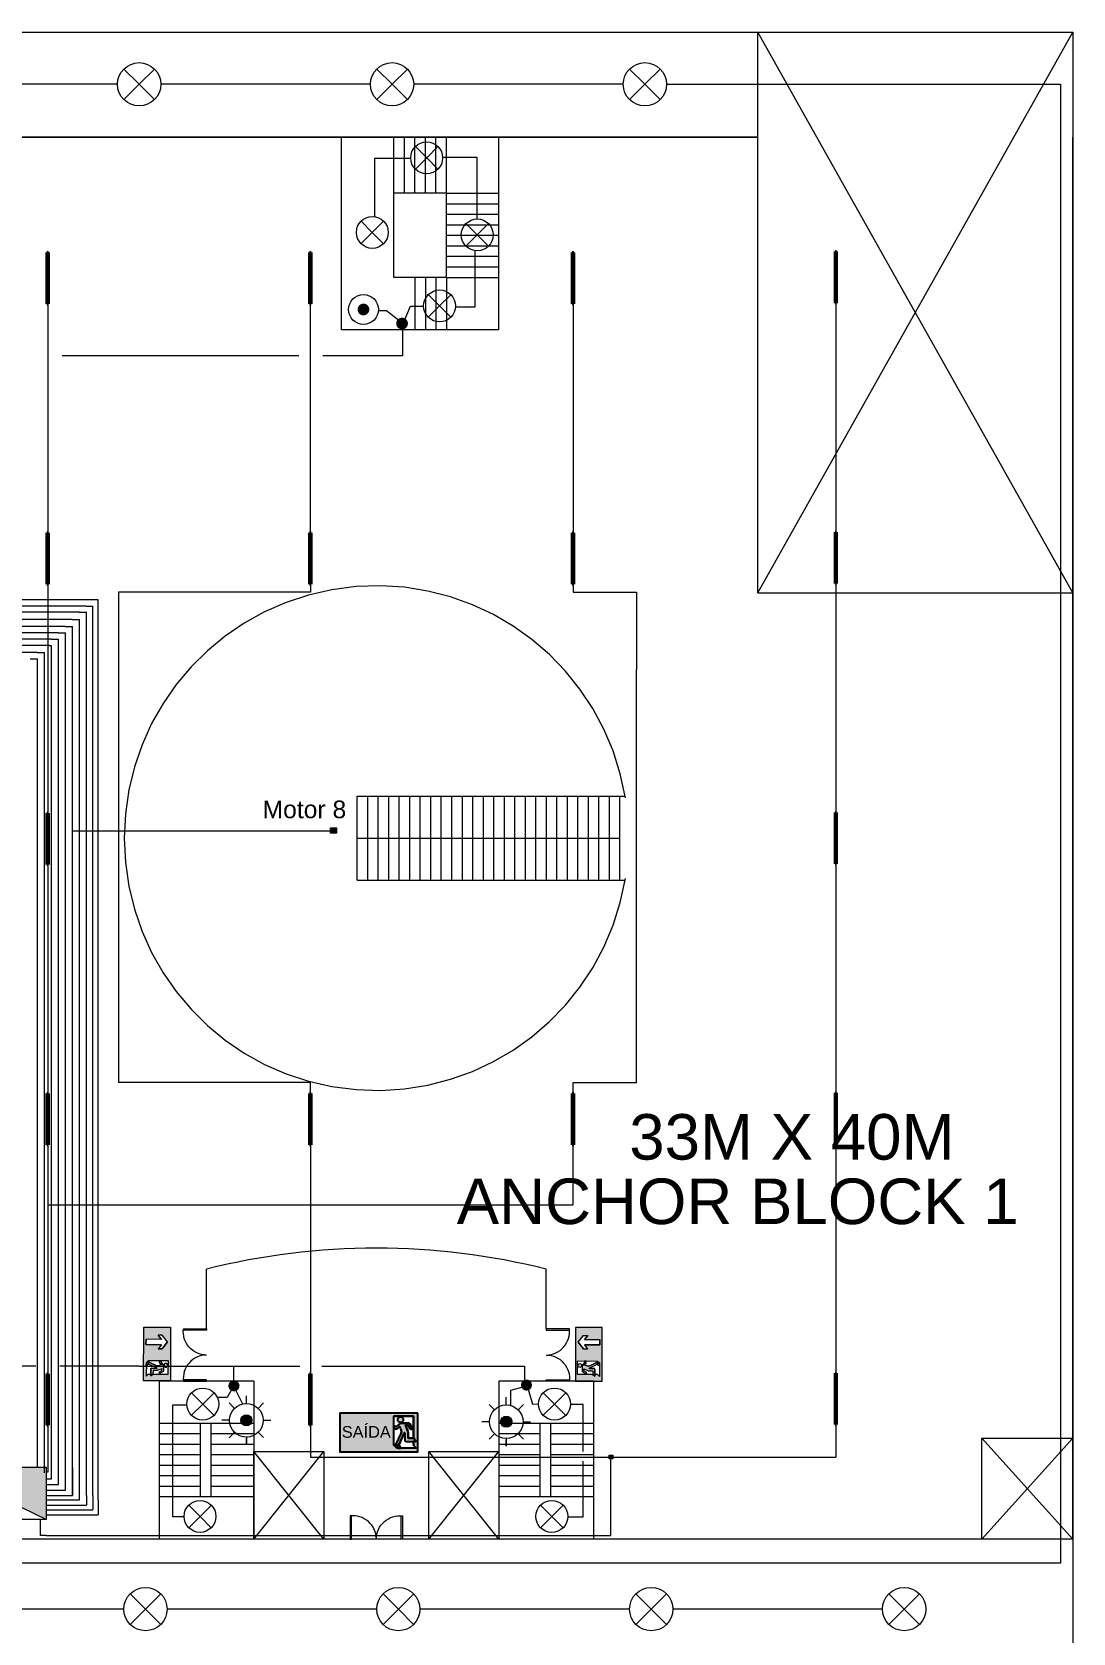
# Model space of a CAD drawing. Extents: x -17539 to 1421, y -3169 to 802964.
# Drawn here: x 207.41 to 237.13, y 365.69 to 411.37 of the extents above; entities that cross this region are included whole.
import ezdxf
from ezdxf.enums import TextEntityAlignment as Align

# ---------------------------------------------------------------- set-up
doc = ezdxf.new("R2010")
doc.units = 0
doc.header["$LTSCALE"] = 25
doc.header["$MEASUREMENT"] = 0
doc.linetypes.add('DASHED2', pattern=[0.375, 0.25, -0.125])
doc.layers.get('0').update_dxf_attribs({"lineweight": 9})
for name, color, linetype, lineweight in [('Iluminação', 10, 'Continuous', 9), ('Iluminação de Emergência', 6, 'Continuous', 9), ('Quadros', 50, 'Continuous', 9), ('www.cadblocksfree.com', 7, 'Continuous', 9)]:
    doc.layers.add(name, color=color, linetype=linetype, lineweight=lineweight)
doc.layers.add('Simbologia de Emergência', color=6, linetype='Continuous')
doc.layers.add('Tomadas', color=3, linetype='Continuous', lineweight=9, true_color=0x00f500)
doc.layers.get('Iluminação de Emergência').off()
doc.styles.add('AGORA COTA', font='arial.ttf')
doc.styles.add('ROMANS', font='arial.ttf')
doc.styles.get("Standard").update_dxf_attribs({"font": 'arial.ttf'})

# ---------------------------------------------------------------- blocks, each defined once
blk = doc.blocks.new('Ponto de Luz')
for q in [(-0.438, -0.436), (-0.437, 0.437), (0.438, 0.436), (0.437, -0.437)]:
    blk.add_line((0, 0), q)
blk.add_circle((0, 0), 0.618)
blk = doc.blocks.new('Luminária 4')
at = {"layer": 'Iluminação', "lineweight": 40}
for p, q in [((0.733, 0.043), (-0.734, 0.043)), ((-0.734, 0.043), (-0.734, 0)), ((-0.734, 0), (0.733, 0)), ((0.733, 0), (0.733, 0.043))]:
    blk.add_line(p, q, dxfattribs=at)
at = {"layer": 'Iluminação', "lineweight": 30}
blk.add_line((-0.667, 0.008), (0.679, 0.008), dxfattribs=at)
blk = doc.blocks.new('Caixa de Derivação')
at = {"layer": 'Iluminação'}
h = blk.add_hatch(color=256, dxfattribs=at)
h.dxf.hatch_style = 1
h.paths.add_polyline_path([(0.052, 0.051), (-0.048, 0.051), (-0.048, -0.049), (0.052, -0.049)])
blk.add_lwpolyline([(-0.048, 0.051), (0.052, 0.051), (0.052, -0.049), (-0.048, -0.049)], close=True, dxfattribs=at)
blk = doc.blocks.new('sensor movimento')
for p, q in [((-0.338, 0.34), (-0.491, 0.494)), ((0.001, 0.48), (0.001, 0.697)), ((0.338, 0.34), (0.491, 0.494)), ((-0.48, 0.001), (-0.697, 0.001)), ((-0.697, 0.001), (-0.697, 0.001)), ((0.48, 0.001), (0.697, 0.001)), ((0.697, 0.001), (0.697, 0.002)), ((-0.336, -0.342), (-0.488, -0.497)), ((0.337, -0.341), (0.491, -0.494)), ((0.001, -0.48), (0.001, -0.697)), ((0.001, -0.697), (0.001, -0.507))]:
    blk.add_line(p, q)
for radius in [0.48, 0.159]:
    blk.add_circle((0, 0), radius)
blk = doc.blocks.new('emergencia saida')
at = {"layer": 'Simbologia de Emergência'}
h = blk.add_hatch(color=98, dxfattribs=at)
h.paths.add_polyline_path([(-0.097, 0.169), (-0.097, 1.056), (-1.871, 1.056), (-1.871, 0.169)])
h.paths.add_polyline_path([(-0.638, 0.322), (-0.638, 0.988), (-0.194, 0.988), (-0.194, 0.486), (-0.185, 0.486), (-0.137, 0.406), (-0.194, 0.406), (-0.194, 0.322), (-0.131, 0.259), (-0.575, 0.259)], flags=16)
h.paths.add_polyline_path([(-0.552, 0.906, -1), (-0.426, 0.906, -1)], flags=0)
h.paths.add_polyline_path([(-0.582, 0.323), (-0.511, 0.323), (-0.481, 0.259), (-0.552, 0.259)], flags=0)
h.paths.add_polyline_path([(-0.474, 0.602, 0.215507), (-0.473, 0.66), (-0.51, 0.748), (-0.568, 0.7), (-0.638, 0.7), (-0.638, 0.747), (-0.585, 0.747), (-0.501, 0.817, -0.204141), (-0.48, 0.826), (-0.305, 0.826, -0.263654), (-0.28, 0.812), (-0.226, 0.722, -1), (-0.266, 0.698), (-0.315, 0.779), (-0.377, 0.779), (-0.322, 0.644, -0.095479), (-0.317, 0.617), (-0.317, 0.481), (-0.187, 0.481), (-0.145, 0.41), (-0.366, 0.41, -0.414214), (-0.389, 0.433), (-0.389, 0.599, 0.740976), (-0.403, 0.6), (-0.53, 0.331), (-0.601, 0.331)], flags=0)
for p, q in [((-0.194, 0.988), (-0.638, 0.988)), ((-0.585, 0.747), (-0.638, 0.747)), ((-0.496, 0.821), (-0.585, 0.747)), ((-0.51, 0.748), (-0.568, 0.7)), ((-0.51, 0.748), (-0.473, 0.66)), ((-0.48, 0.826), (-0.305, 0.826)), ((-0.315, 0.779), (-0.377, 0.779)), ((-0.377, 0.779), (-0.322, 0.644)), ((-0.266, 0.698), (-0.315, 0.779)), ((-0.28, 0.812), (-0.226, 0.722)), ((-0.194, 0.486), (-0.194, 0.988)), ((-0.097, 0.169), (-0.097, 1.056)), ((-0.568, 0.7), (-0.638, 0.7)), ((-0.474, 0.602), (-0.601, 0.331)), ((-0.403, 0.6), (-0.53, 0.331)), ((-0.389, 0.599), (-0.389, 0.433)), ((-0.366, 0.41), (-0.145, 0.41)), ((-0.317, 0.617), (-0.317, 0.481)), ((-0.317, 0.481), (-0.187, 0.481)), ((-0.194, 0.486), (-0.185, 0.486)), ((-0.194, 0.322), (-0.194, 0.406)), ((-0.194, 0.406), (-0.137, 0.406)), ((-0.187, 0.481), (-0.145, 0.41)), ((-0.185, 0.486), (-0.137, 0.406)), ((-1.871, 0.169), (-0.097, 0.169)), ((-0.638, 0.322), (-0.575, 0.259)), ((-0.601, 0.331), (-0.53, 0.331)), ((-0.552, 0.259), (-0.582, 0.323)), ((-0.582, 0.323), (-0.511, 0.323)), ((-0.481, 0.259), (-0.511, 0.323)), ((-0.194, 0.322), (-0.131, 0.259))]:
    blk.add_line(p, q, dxfattribs=at)
at = {"layer": 'Simbologia de Emergência', "color": 7, "true_color": 0xffffff}
for points in [[(-0.097, 1.056), (-1.871, 1.056), (-1.871, 0.169), (-0.097, 0.169), (-0.097, 1.056)], [(-0.638, 0.322), (-0.638, 0.988), (-0.194, 0.988), (-0.194, 0.486), (-0.185, 0.486), (-0.137, 0.406), (-0.194, 0.406), (-0.194, 0.322), (-0.131, 0.259), (-0.575, 0.259), (-0.638, 0.322)], [(-0.511, 0.323), (-0.582, 0.323), (-0.552, 0.259), (-0.481, 0.259), (-0.511, 0.323)]]:
    blk.add_lwpolyline(points, close=True, dxfattribs=at)
for points in [[(-0.403, 0.6, -0.740976), (-0.389, 0.599), (-0.389, 0.433, 0.414214), (-0.366, 0.41), (-0.145, 0.41), (-0.187, 0.481), (-0.317, 0.481), (-0.317, 0.617, 0.095479), (-0.322, 0.644), (-0.377, 0.779), (-0.315, 0.779), (-0.266, 0.698, 1), (-0.226, 0.722), (-0.28, 0.812, 0.263654), (-0.305, 0.826), (-0.48, 0.826, 0.148058), (-0.496, 0.821), (-0.585, 0.747), (-0.638, 0.747), (-0.638, 0.7), (-0.568, 0.7), (-0.51, 0.748), (-0.473, 0.66, -0.215507), (-0.474, 0.602), (-0.601, 0.331), (-0.53, 0.331), (-0.403, 0.6, -0.740976)], [(-0.552, 0.906, -1), (-0.426, 0.906, -1), (-0.552, 0.906, -1)]]:
    blk.add_lwpolyline(points, format="xyb", close=True, dxfattribs=at)
at = {"layer": 'Simbologia de Emergência'}
blk.add_lwpolyline([(-0.403, 0.6, -0.038289), (-0.403, 0.601), (-0.403, 0.6, -0.038289)], format="xyb", close=True, dxfattribs=at)
blk.add_circle((-0.489, 0.906), 0.0631, dxfattribs=at)
for centre, radius, start, end in [((-0.48, 0.797), 0.029, 89.9965, 123.6843), ((-0.305, 0.797), 0.029, 30.9159, 89.9965), ((-0.538, 0.632), 0.071, 334.7085, 23.3555), ((-0.396, 0.597), 0.00762, 12.9437, 159.094), ((-0.366, 0.433), 0.0222, 179.9965, 269.9965), ((-0.388, 0.617), 0.071, 359.9965, 21.8123), ((-0.246, 0.71), 0.0234, 210.9159, 30.9159)]:
    blk.add_arc(centre, radius, start, end, dxfattribs=at)
at = {"layer": 'Simbologia de Emergência', "color": 0, "style": 'AGORA COTA'}
blk.add_text('SAÍDA', height=0.2665, rotation=359.9965, dxfattribs=at).set_placement((-1.27, 0.493), align=Align.CENTER)
blk = doc.blocks.new('*E181')
h = blk.add_hatch(color=98)
h.paths.add_polyline_path([(0, 254000), (0, 0), (508000, 0), (508000, 254000)])
h.paths.add_polyline_path([(304695, 137742), (304695, 175842), (368195, 226642), (431695, 175842), (431695, 137742), (393595, 168222), (393595, 22409), (342795, 22409), (342795, 168222)], flags=16)
h.paths.add_polyline_path([(190500, 43823), (172539, 25862), (45539, 25862), (63500, 43823), (63500, 67829), (47163, 67829), (60872, 90638), (63500, 90638), (63500, 234323), (190500, 234323)], flags=16)
h.paths.add_polyline_path([(123380, 123423), (123237, 123725, -0.038288805)], flags=0)
h.paths.add_polyline_path([(129824, 211091, -1), (165932, 211091, -1)], flags=0)
h.paths.add_polyline_path([(154048, 165698), (170474, 151954), (190500, 151954), (190500, 165371), (175346, 165371), (149968, 186605, 0.148057707), (145367, 187998), (95263, 187998, 0.263653693), (88147, 183965), (72715, 158201, 1), (84224, 151308), (98164, 174582), (115778, 174582), (100284, 135877, 0.095479008), (98829, 128325), (98829, 89368), (61591, 89368), (49408, 69099), (112864, 69099, 0.414213562), (119214, 75449), (119214, 123134, -0.740975877), (123380, 123423), (159724, 46495), (180108, 46495), (143522, 123937, -0.215507357), (143240, 140673)], flags=0)
h.paths.add_polyline_path([(145690, 25862), (166074, 25862), (174614, 43938), (154229, 43938)], flags=16)
blk = doc.blocks.new('emergencia seta 3')
at = {"layer": 'Simbologia de Emergência', "color": 7, "linetype": 'ByBlock', "lineweight": -2, "true_color": 0xffffff}
for p, q in [((-0.088, 0.19), (-0.105, 0.208)), ((-0.088, 0.19), (-0.064, 0.189)), ((-0.064, 0.189), (-0.063, 0.205)), ((-0.064, 0.14), (-0.062, 0.203)), ((-0.041, 0.191), (-0.063, 0.205)), ((-0.043, 0.19), (-0.062, 0.203)), ((-0.044, 0.154), (-0.043, 0.19)), ((-0.005, 0.153), (-0.044, 0.154)), ((-0.041, 0.188), (-0.041, 0.191)), ((-0.041, 0.188), (0.1, 0.184)), ((0.04, 0.135), (0.002, 0.151)), ((0.018, 0.166), (0.04, 0.152)), ((0.05, 0.162), (0.025, 0.177)), ((0.04, 0.152), (0.04, 0.135)), ((0.052, 0.105), (0.054, 0.154)), ((-0.108, 0.109), (-0.09, 0.1)), ((-0.108, 0.089), (-0.091, 0.08)), ((-0.091, 0.065), (-0.108, 0.083)), ((-0.091, 0.08), (-0.09, 0.1)), ((-0.011, 0.129), (-0.088, 0.095)), ((-0.011, 0.109), (-0.088, 0.075)), ((-0.088, 0.075), (-0.088, 0.095)), ((-0.011, 0.133), (-0.058, 0.134)), ((0.03, 0.097), (0.006, 0.108)), ((0.016, 0.081), (0.015, 0.062)), ((0.03, 0.097), (0.016, 0.081)), ((0.051, 0.101), (0.029, 0.076)), ((0.029, 0.076), (0.029, 0.061)), ((-0.117, -0.085), (-0.118, -0.135)), ((0.026, -0.139), (-0.118, -0.135)), ((0.027, -0.089), (-0.117, -0.085)), ((0.026, -0.139), (-0.006, -0.176)), ((0.027, -0.089), (-0.002, -0.05)), ((0.036, -0.052), (-0.002, -0.05)), ((0.084, -0.116), (0.032, -0.177)), ((0.084, -0.116), (0.036, -0.052)), ((0.032, -0.177), (-0.006, -0.176))]:
    blk.add_line(p, q, dxfattribs=at)
for points in [[(0.107, -0.254), (0.121, 0.246), (-0.129, 0.254), (-0.143, -0.247), (0.107, -0.254)], [(-0.091, 0.065), (-0.108, 0.083), (-0.105, 0.208), (-0.088, 0.19), (-0.064, 0.189), (-0.063, 0.205), (-0.041, 0.191), (-0.041, 0.188), (0.1, 0.184), (0.097, 0.059), (-0.091, 0.065)], [(-0.091, 0.08), (-0.09, 0.1), (-0.108, 0.109), (-0.108, 0.089), (-0.091, 0.08)], [(-0.002, -0.05), (0.036, -0.052), (0.084, -0.116), (0.032, -0.177), (-0.006, -0.176), (0.026, -0.139), (-0.118, -0.135), (-0.117, -0.085), (0.027, -0.089), (-0.002, -0.05)]]:
    blk.add_lwpolyline(points, close=True, dxfattribs=at)
for points in [[(0.03, 0.097), (0.016, 0.081), (0.015, 0.062), (0.029, 0.061), (0.029, 0.076), (0.051, 0.101, 0.148058), (0.052, 0.105), (0.054, 0.154, 0.263654), (0.05, 0.162), (0.025, 0.177, 1), (0.018, 0.166), (0.04, 0.152), (0.04, 0.135), (0.002, 0.151, 0.095479), (-0.005, 0.153), (-0.044, 0.154), (-0.043, 0.19), (-0.062, 0.203), (-0.064, 0.14, 0.414214), (-0.058, 0.134), (-0.011, 0.133, -0.740976), (-0.011, 0.129), (-0.088, 0.095), (-0.088, 0.075), (-0.011, 0.109, -0.215507), (0.006, 0.108), (0.03, 0.097)], [(-0.011, 0.129, 0.038289), (-0.01, 0.129), (-0.011, 0.129, 0.038289)], [(0.075, 0.12, -1), (0.074, 0.084, -1), (0.075, 0.12, -1)]]:
    blk.add_lwpolyline(points, format="xyb", close=True, dxfattribs=at)
blk.add_circle((0.075, 0.102), 0.0178, dxfattribs=at)
for centre, radius, start, end in [((-0.006, 0.133), 0.02, 66.5163, 88.3309), ((0.021, 0.172), 0.00661, 57.4118, 237.4118), ((0.045, 0.155), 0.00818, 358.3317, 57.4118), ((-0.058, 0.14), 0.00626, 178.3317, 268.3309), ((-0.012, 0.131), 0.00215, 289.234, 75.3835), ((-0.003, 0.09), 0.02, 64.9733, 113.6195), ((0.044, 0.105), 0.00818, 324.6434, 358.3317)]:
    blk.add_arc(centre, radius, start, end, dxfattribs=at)
at = {"layer": 'Simbologia de Emergência', "color": 7, "linetype": 'ByBlock', "lineweight": -2, "true_color": 0xffffff, "xscale": 9.856230373e-07, "yscale": 9.856230373e-07, "zscale": 9.856230373e-07, "rotation": 268.3316943516639}
blk.add_blockref('*E181', (-0.129, 0.254), dxfattribs=at)
blk = doc.blocks.new('Emergência Seta 2')
at = {"layer": 'Iluminação de Emergência', "xscale": 3.055633240250419, "yscale": 3.055633240250419, "zscale": 3.055633240250419, "rotation": 181.5698186559848}
blk.add_blockref('emergencia seta 3', (0.35, 0.763), dxfattribs=at)
blk = doc.blocks.new('quadro eletrico')
h = blk.add_hatch(color=256)
h.dxf.hatch_style = 1
h.paths.add_polyline_path([(1.839, -0.788), (-1.457, 0.809), (-1.457, -0.788)])
blk.add_line((-1.457, 0.809), (1.839, -0.788))
blk.add_lwpolyline([(-1.457, 0.809), (1.839, 0.809), (1.839, -0.788), (-1.457, -0.788)], close=True)
blk = doc.blocks.new('Quadro')
at = {"xscale": 0.6593095434044552, "yscale": 0.6593095434044552, "zscale": 0.6593095434044552}
blk.add_blockref('quadro eletrico', (-0.091, 0.017), dxfattribs=at)

msp = doc.modelspace()

# ---------------------------------------------------------------- hatches: boundary and pattern name
at = {"layer": 'Iluminação'}
h = msp.add_hatch(color=256, dxfattribs=at)
h.dxf.hatch_style = 1
h.paths.add_polyline_path([(217.047, 403.452, 1), (216.707, 403.452, 1)])
h = msp.add_hatch(color=256, dxfattribs=at)
h.dxf.hatch_style = 1
h.paths.add_polyline_path([(218.148, 403.052, 1), (217.809, 403.052, 1)])
h = msp.add_hatch(color=256, dxfattribs=at)
h.dxf.hatch_style = 1
h.paths.add_polyline_path([(213.02, 372.739, 1), (213.339, 372.739, 1)])
h = msp.add_hatch(color=256, dxfattribs=at)
h.dxf.hatch_style = 1
h.paths.add_polyline_path([(221.371, 372.762, 1), (221.69, 372.762, 1)])
h = msp.add_hatch(color=256, dxfattribs=at)
h.dxf.hatch_style = 1
h.paths.add_polyline_path([(213.695, 371.756, 1), (213.376, 371.756, 1)])
h = msp.add_hatch(color=256, dxfattribs=at)
h.dxf.hatch_style = 1
h.paths.add_polyline_path([(221.113, 371.715, 1), (220.794, 371.715, 1)])
at = {"layer": 'Tomadas'}
h = msp.add_hatch(color=256, dxfattribs=at)
h.dxf.hatch_style = 1
h.paths.add_polyline_path([(215.938, 388.665), (215.938, 388.512), (216.107, 388.512), (216.107, 388.665)])

# ---------------------------------------------------------------- linework, layer by layer
at = {"layer": 'Iluminação'}
for p, q in [((209.855, 409.877), (203.871, 409.877)), ((217.075, 409.877), (211.091, 409.877)), ((224.295, 409.877), (218.311, 409.877)), ((225.531, 409.877), (236.776, 409.877)), ((236.776, 409.877), (236.776, 367.676)), ((218.227, 407.762), (217.189, 407.762)), ((217.189, 407.762), (217.189, 406.104)), ((220.127, 407.785), (219.138, 407.785)), ((220.127, 406.036), (220.127, 407.785)), ((220.069, 403.529), (220.069, 405.128)), ((207.862, 403.616), (207.862, 397.083)), ((215.364, 397.083), (215.364, 403.616)), ((217.533, 403.41), (217.301, 403.41)), ((217.97, 403.073), (217.533, 403.41)), ((218.015, 403.055), (218.221, 403.544)), ((218.221, 403.544), (218.596, 403.544)), ((219.506, 403.529), (220.069, 403.529)), ((222.862, 403.616), (222.862, 397.083)), ((230.362, 403.636), (230.362, 397.103)), ((217.996, 403), (217.996, 402.134)), ((215.035, 402.134), (208.271, 402.134)), ((217.996, 402.134), (215.716, 402.134)), ((207.862, 395.616), (207.862, 389.083)), ((215.362, 395.616), (215.362, 395.385)), ((222.862, 395.616), (222.862, 395.385)), ((230.362, 395.636), (230.362, 389.103)), ((215.362, 395.385), (209.884, 395.385)), ((209.884, 395.385), (209.884, 381.393)), ((222.862, 395.385), (224.672, 395.385)), ((224.672, 395.385), (224.672, 393.176)), ((224.672, 381.393), (224.672, 393.176)), ((230.362, 389.103), (230.362, 387.636)), ((207.862, 387.616), (207.862, 381.083)), ((230.362, 387.636), (230.362, 381.103)), ((215.362, 381.393), (209.884, 381.393)), ((215.362, 381.083), (215.362, 381.393)), ((222.862, 381.083), (222.862, 381.393)), ((222.862, 381.393), (224.672, 381.393)), ((207.862, 379.616), (207.862, 373.083)), ((215.362, 379.616), (215.362, 373.083)), ((222.858, 379.637), (222.858, 377.906)), ((230.362, 379.636), (230.362, 373.103)), ((207.862, 377.906), (222.858, 377.906)), ((207.521, 373.304), (206.663, 373.304)), ((210.477, 373.304), (208.205, 373.304)), ((210.477, 373.304), (215.061, 373.304)), ((213.178, 372.731), (213.178, 373.304)), ((215.687, 373.304), (221.478, 373.304)), ((221.478, 373.304), (221.478, 372.755)), ((212.984, 372.407), (212.704, 372.407)), ((213.166, 372.734), (212.984, 372.407)), ((213.209, 372.664), (213.427, 372.223)), ((221.463, 372.709), (221.077, 372.606)), ((221.077, 372.606), (221.077, 372.179)), ((221.549, 372.743), (221.703, 372.22)), ((211.436, 369.006), (211.436, 372.198)), ((211.436, 372.198), (211.833, 372.198)), ((221.703, 372.22), (221.875, 372.227)), ((223.145, 372.208), (222.786, 372.208)), ((223.145, 370.869), (223.145, 372.208)), ((207.862, 371.616), (207.862, 370.979)), ((215.362, 371.616), (215.362, 371.034)), ((230.362, 371.636), (230.362, 370.706)), ((207.862, 370.979), (207.862, 370.279)), ((215.362, 371.034), (215.362, 370.706)), ((215.362, 370.706), (230.362, 370.706)), ((223.145, 369.006), (223.145, 370.589)), ((223.942, 368.473), (223.942, 370.706)), ((207.862, 370.279), (207.821, 370.279)), ((207.659, 368.472), (207.659, 368.922)), ((211.756, 369.006), (211.436, 369.006)), ((222.709, 369.006), (223.145, 369.006)), ((207.821, 368.472), (207.659, 368.472)), ((207.821, 368.472), (223.942, 368.473)), ((236.776, 367.676), (207.115, 367.676)), ((210.036, 366.369), (204.051, 366.369)), ((217.256, 366.369), (211.271, 366.369)), ((224.476, 366.369), (218.491, 366.369)), ((231.696, 366.369), (225.711, 366.369))]:
    msp.add_line(p, q, dxfattribs=at)
msp.add_circle((216.877, 403.452), 0.426, dxfattribs=at)
at = {"layer": 'Quadros'}
for p, q in [((209.307, 395.163), (197.026, 395.163)), ((209.307, 385.439), (209.307, 395.163)), ((208.762, 394.816), (196.682, 394.816)), ((208.962, 394.988), (196.842, 394.988)), ((208.762, 394.816), (208.913, 394.816)), ((208.913, 394.816), (208.974, 394.816)), ((208.962, 394.988), (208.962, 394.988)), ((208.962, 394.988), (209.154, 394.988)), ((208.974, 385.576), (208.974, 394.816)), ((209.154, 385.576), (209.154, 394.988)), ((208.362, 394.405), (196.318, 394.405)), ((208.562, 394.607), (196.515, 394.607)), ((208.362, 394.405), (208.534, 394.405)), ((208.534, 394.405), (208.574, 394.405)), ((208.562, 394.607), (208.735, 394.607)), ((208.574, 388.922), (208.574, 394.405)), ((208.735, 394.607), (208.774, 394.607)), ((208.774, 388.922), (208.774, 394.607)), ((207.915, 393.863), (195.8, 393.863)), ((207.962, 394.043), (195.956, 394.043)), ((208.162, 394.222), (196.127, 394.222)), ((207.915, 393.863), (207.974, 393.863)), ((207.962, 394.043), (208.039, 394.043)), ((207.974, 388.922), (207.974, 393.863)), ((208.039, 394.043), (208.135, 394.043)), ((208.135, 394.043), (208.174, 394.043)), ((208.162, 394.222), (208.256, 394.222)), ((208.174, 388.922), (208.174, 394.043)), ((208.256, 394.222), (208.374, 394.222)), ((208.374, 388.922), (208.374, 394.222)), ((207.562, 393.663), (195.588, 393.663)), ((207.362, 393.483), (207.488, 393.483)), ((207.488, 393.483), (207.574, 393.483)), ((207.562, 393.663), (207.647, 393.663)), ((207.574, 388.922), (207.574, 393.483)), ((207.647, 393.663), (207.774, 393.663)), ((207.774, 388.922), (207.774, 393.663)), ((207.574, 370.412), (207.574, 388.922)), ((207.774, 370.262), (207.774, 388.922)), ((207.974, 370.412), (207.974, 388.922)), ((208.174, 370.412), (208.174, 388.922)), ((208.374, 370.412), (208.374, 388.922)), ((208.574, 370.412), (208.574, 388.922)), ((208.774, 370.412), (208.774, 388.922)), ((208.374, 369.76), (208.374, 385.576)), ((208.774, 369.488), (208.774, 385.576)), ((208.974, 369.615), (208.974, 385.576)), ((209.154, 369.615), (209.154, 385.576)), ((209.307, 369.478), (209.307, 385.439)), ((207.821, 370.083), (207.974, 370.083)), ((207.974, 370.083), (207.974, 370.446)), ((208.174, 369.927), (208.174, 370.412)), ((208.574, 370.412), (208.574, 369.615)), ((207.821, 369.927), (208.174, 369.927)), ((207.821, 369.76), (208.374, 369.76)), ((207.821, 369.615), (208.574, 369.615)), ((207.821, 369.615), (208.574, 369.615)), ((208.974, 369.615), (208.974, 369.335)), ((209.154, 369.615), (209.154, 369.2)), ((207.808, 369.199), (209.154, 369.2)), ((207.821, 369.488), (208.774, 369.488)), ((207.821, 369.335), (208.962, 369.335)), ((208.962, 369.335), (208.974, 369.335)), ((209.307, 369.478), (209.307, 369.063)), ((207.809, 369.062), (209.307, 369.063))]:
    msp.add_line(p, q, dxfattribs=at)
at = {"layer": 'Tomadas'}
for p, q in [((207.962, 394.043), (195.956, 394.043)), ((208.162, 394.222), (196.127, 394.222)), ((207.962, 394.043), (208.039, 394.043)), ((208.039, 394.043), (208.135, 394.043)), ((208.135, 394.043), (208.174, 394.043)), ((208.162, 394.222), (208.256, 394.222)), ((208.174, 388.922), (208.174, 394.043)), ((208.256, 394.222), (208.374, 394.222)), ((208.374, 388.922), (208.374, 394.222)), ((208.174, 370.412), (208.174, 388.922)), ((208.374, 370.412), (208.374, 388.922)), ((208.574, 369.615), (208.574, 388.58)), ((208.574, 388.58), (216.005, 388.58)), ((208.374, 369.76), (208.374, 385.576)), ((208.174, 369.927), (208.174, 370.412)), ((207.821, 369.927), (208.174, 369.927)), ((207.821, 369.76), (208.374, 369.76)), ((207.821, 369.615), (208.574, 369.615))]:
    msp.add_line(p, q, dxfattribs=at)
msp.add_lwpolyline([(215.938, 388.665), (216.107, 388.665), (216.107, 388.512), (215.938, 388.512)], close=True, dxfattribs=at)
at = {"layer": 'www.cadblocksfree.com'}
for p, q in [((50.133, 411.369), (237.133, 411.369)), ((228.133, 395.369), (237.133, 411.369)), ((237.133, 395.369), (228.133, 411.369)), ((237.133, 395.369), (228.133, 411.369)), ((228.133, 408.369), (228.133, 411.369)), ((237.133, 411.369), (237.133, 364.369)), ((53.133, 408.369), (228.133, 408.369)), ((228.133, 408.369), (189.133, 408.369)), ((216.246, 402.869), (216.246, 408.369)), ((217.746, 406.769), (217.746, 408.369)), ((218.046, 406.769), (218.046, 408.369)), ((218.346, 406.769), (218.346, 408.369)), ((218.646, 406.769), (218.646, 408.369)), ((218.946, 406.769), (218.946, 408.369)), ((219.246, 406.769), (219.246, 408.369)), ((220.746, 402.869), (220.746, 408.369)), ((228.133, 395.369), (228.133, 408.369)), ((237.133, 368.369), (237.133, 408.369)), ((217.746, 404.369), (217.746, 406.769)), ((219.246, 406.769), (217.746, 406.769)), ((219.246, 406.769), (220.746, 406.769)), ((219.246, 404.369), (219.246, 406.769)), ((219.246, 406.469), (220.746, 406.469)), ((219.246, 406.169), (220.746, 406.169)), ((219.246, 406.169), (220.746, 406.169)), ((219.246, 405.869), (220.746, 405.869)), ((219.246, 405.569), (220.746, 405.569)), ((219.246, 405.269), (220.746, 405.269)), ((219.246, 404.969), (220.746, 404.969)), ((219.246, 404.369), (217.746, 404.369)), ((218.346, 404.369), (218.346, 402.869)), ((218.646, 404.369), (218.646, 402.869)), ((218.946, 404.369), (218.946, 402.869)), ((219.246, 404.669), (220.746, 404.669)), ((219.246, 404.369), (219.246, 402.869)), ((219.246, 404.369), (220.746, 404.369)), ((220.746, 402.869), (216.246, 402.869)), ((228.133, 395.369), (237.133, 395.369)), ((216.7, 389.569), (224.345, 389.569)), ((216.7, 387.169), (216.7, 389.569)), ((217, 387.169), (217, 389.569)), ((217.3, 387.169), (217.3, 389.569)), ((217.6, 387.169), (217.6, 389.569)), ((217.9, 387.169), (217.9, 389.569)), ((218.2, 387.169), (218.2, 389.569)), ((218.5, 387.169), (218.5, 389.569)), ((218.8, 387.169), (218.8, 389.569)), ((219.1, 387.169), (219.1, 389.569)), ((219.4, 387.169), (219.4, 389.569)), ((219.7, 387.169), (219.7, 389.569)), ((220, 387.169), (220, 389.569)), ((220.3, 387.169), (220.3, 389.569)), ((220.6, 387.169), (220.6, 389.569)), ((220.9, 387.169), (220.9, 389.569)), ((221.2, 387.169), (221.2, 389.569)), ((221.5, 387.169), (221.5, 389.569)), ((221.8, 387.169), (221.8, 389.569)), ((222.1, 387.169), (222.1, 389.569)), ((222.4, 387.169), (222.4, 389.569)), ((222.7, 387.169), (222.7, 389.569)), ((223, 387.169), (223, 389.569)), ((223.3, 387.169), (223.3, 389.569)), ((223.6, 387.169), (223.6, 389.569)), ((223.9, 387.169), (223.9, 389.569)), ((224.2, 387.169), (224.2, 389.569)), ((216.7, 388.369), (224.2, 388.369)), ((216.7, 387.169), (224.345, 387.169)), ((212.396, 374.369), (212.396, 376.069)), ((222.096, 374.369), (222.096, 376.069)), ((213.746, 372.869), (211.046, 372.869)), ((211.046, 372.869), (211.046, 368.369)), ((213.746, 372.869), (213.746, 368.369)), ((223.446, 372.869), (220.746, 372.869)), ((220.746, 372.869), (220.746, 368.369)), ((223.446, 372.869), (223.446, 368.369)), ((213.746, 371.669), (211.046, 371.669)), ((212.216, 371.669), (212.216, 369.569)), ((212.516, 371.669), (212.516, 369.569)), ((223.446, 371.669), (220.746, 371.669)), ((221.916, 371.669), (221.916, 369.569)), ((222.216, 371.669), (222.216, 369.569)), ((212.216, 371.369), (211.046, 371.369)), ((212.216, 371.069), (211.046, 371.069)), ((213.746, 371.369), (212.516, 371.369)), ((213.746, 371.069), (212.516, 371.069)), ((221.916, 371.369), (220.746, 371.369)), ((221.916, 371.069), (220.746, 371.069)), ((223.446, 371.369), (222.216, 371.369)), ((223.446, 371.069), (222.216, 371.069)), ((234.533, 368.369), (237.133, 371.246)), ((237.133, 368.369), (234.533, 371.246)), ((212.216, 370.769), (211.046, 370.769)), ((213.746, 370.769), (212.516, 370.769)), ((213.746, 368.369), (215.746, 370.869)), ((215.746, 368.369), (213.746, 370.869)), ((218.746, 370.869), (220.746, 370.869)), ((218.746, 368.369), (218.746, 370.869)), ((218.746, 368.369), (220.746, 370.869)), ((220.746, 368.369), (218.746, 370.869)), ((221.916, 370.769), (220.746, 370.769)), ((223.446, 370.769), (222.216, 370.769)), ((212.216, 370.469), (211.046, 370.469)), ((212.216, 370.169), (211.046, 370.169)), ((213.746, 370.469), (212.516, 370.469)), ((213.746, 370.169), (212.516, 370.169)), ((221.916, 370.469), (220.746, 370.469)), ((221.916, 370.169), (220.746, 370.169)), ((223.446, 370.469), (222.216, 370.469)), ((223.446, 370.169), (222.216, 370.169)), ((212.216, 369.869), (211.046, 369.869)), ((213.746, 369.569), (211.046, 369.569)), ((213.746, 369.869), (212.516, 369.869)), ((221.916, 369.869), (220.746, 369.869)), ((223.446, 369.569), (220.746, 369.569)), ((223.446, 369.869), (222.216, 369.869)), ((237.133, 368.369), (136.133, 368.369)), ((212.382, 368.369), (189.133, 368.369)), ((214.381, 368.369), (213.882, 368.369)), ((237.133, 368.369), (214.361, 368.369)), ((216.633, 368.369), (214.633, 368.369)), ((237.133, 368.369), (234.533, 368.369))]:
    msp.add_line(p, q, dxfattribs=at)
for points in [[(237.133, 364.369), (97.133, 364.369), (97.133, 267.369), (50.133, 267.369), (50.133, 411.369), (237.133, 411.369)], [(237.133, 368.369), (234.533, 368.369), (234.533, 371.246), (237.133, 371.246)], [(213.746, 368.369), (213.746, 370.869), (215.746, 370.869), (215.746, 368.369)]]:
    msp.add_lwpolyline(points, close=True, dxfattribs=at)
for points in [[(212.396, 373.619, -0.445634), (211.737, 374.369), (212.396, 374.369), (212.396, 374.328), (211.736, 374.328)], [(222.096, 373.619, 0.445634), (222.755, 374.369), (222.096, 374.369), (222.096, 374.328), (222.756, 374.328)], [(212.396, 373.619, 0.445634), (211.737, 372.869), (212.396, 372.869), (212.396, 372.911), (211.736, 372.911)], [(222.096, 373.619, -0.445634), (222.755, 372.869), (222.096, 372.869), (222.096, 372.911), (222.756, 372.911)], [(217.245, 368.369, 0.445634), (216.495, 369.028), (216.495, 368.369), (216.536, 368.369), (216.536, 369.029)], [(217.245, 368.369, -0.445634), (217.995, 369.028), (217.995, 368.369), (217.953, 368.369), (217.953, 369.029)]]:
    msp.add_lwpolyline(points, format="xyb", dxfattribs=at)
at = {"layer": 'www.cadblocksfree.com', "color": 5, "linetype": 'DASHED2', "ltscale": 10}
msp.add_arc((217.246, 388.369), 7.2, 9.2069, 350.7931, dxfattribs=at)
at = {"layer": 'www.cadblocksfree.com'}
msp.add_arc((217.246, 356.767), 19.902, 75.8954, 104.1046, dxfattribs=at)

# ---------------------------------------------------------------- block references
at = {"layer": 'Iluminação'}
for name, p in [('Ponto de Luz', (210.473, 409.877)), ('Ponto de Luz', (217.693, 409.877)), ('Ponto de Luz', (224.913, 409.877)), ('sensor movimento', (213.535, 371.756)), ('sensor movimento', (220.953, 371.715)), ('Caixa de Derivação', (223.942, 370.706)), ('Ponto de Luz', (210.653, 366.369)), ('Ponto de Luz', (217.873, 366.369)), ('Ponto de Luz', (225.093, 366.369)), ('Ponto de Luz', (232.313, 366.369))]:
    msp.add_blockref(name, p, dxfattribs=at)
at = {"layer": 'Iluminação', "xscale": 0.7374665747829442, "yscale": 0.7374665747829442, "zscale": 0.7374665747829442}
for p in [(218.682, 407.78), (217.13, 405.652), (220.126, 405.58), (219.051, 403.553), (212.289, 372.22), (222.33, 372.22), (212.211, 369.014), (222.253, 369.014)]:
    msp.add_blockref('Ponto de Luz', p, dxfattribs=at)
at = {"layer": 'Iluminação', "rotation": 90}
for p in [(207.883, 404.349), (215.383, 404.349), (222.883, 404.349), (230.383, 404.369), (207.883, 396.349), (215.383, 396.349), (222.883, 396.349), (230.383, 396.369), (207.883, 388.349), (230.383, 388.369), (207.883, 380.349), (215.383, 380.349), (222.883, 380.349), (230.383, 380.369), (215.383, 372.349), (230.383, 372.369)]:
    msp.add_blockref('Luminária 4', p, dxfattribs=at)
at = {"layer": 'Quadros', "xscale": 1.422900023054062, "yscale": 1.422900023054062, "zscale": 1.422900023054062, "rotation": 180}
msp.add_blockref('Quadro', (206.325, 369.705), dxfattribs=at)
at = {"layer": 'Simbologia de Emergência', "xscale": -1, "rotation": 359.8030260148394}
msp.add_blockref('Emergência Seta 2', (211.365, 372.88), dxfattribs=at)
at = {"layer": 'Simbologia de Emergência'}
msp.add_blockref('Emergência Seta 2', (222.925, 372.874), dxfattribs=at)
at = {"layer": 'Simbologia de Emergência', "xscale": 1.251562111691646, "yscale": 1.251562111691646, "zscale": 1.251562111691646}
msp.add_blockref('emergencia saida', (218.547, 370.641), dxfattribs=at)
at = {"layer": 'www.cadblocksfree.com', "rotation": 90}
msp.add_blockref('Luminária 4', (207.883, 372.349), dxfattribs=at)

# ---------------------------------------------------------------- texts
at = {"layer": 'Tomadas', "insert": (213.996, 389.441), "char_height": 0.50448, "attachment_point": 1}
msp.add_mtext_dynamic_manual_height_columns('\\pxt0;Motor 8', width=2.40004, gutter_width=2.522, heights=[0.433], dxfattribs=at)
at = {"layer": 'www.cadblocksfree.com', "style": 'ROMANS'}
for s, p in [('33M X 40M', (224.465, 380.494)), ('ANCHOR BLOCK 1', (219.539, 378.655))]:
    msp.add_text(s, height=1.3, dxfattribs=at).set_placement(p, align=Align.TOP_LEFT)

doc.saveas('drawing.dxf')
